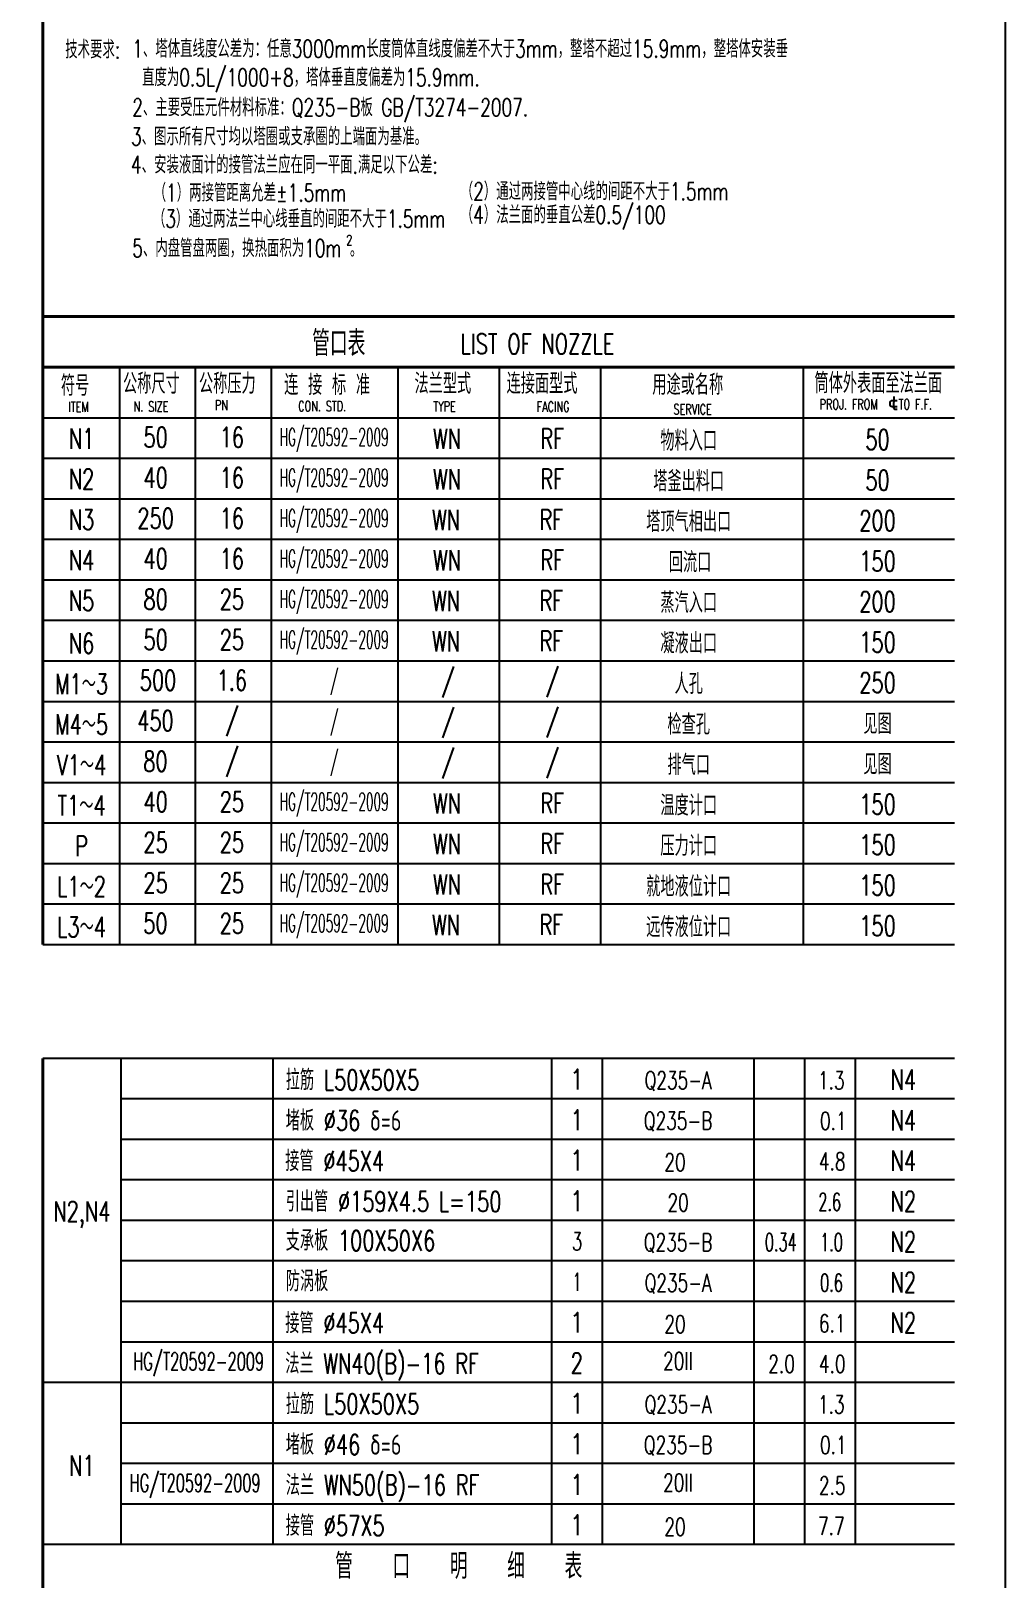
# Model space of a CAD drawing. Header units: millimetres. Extents: x -62352 to -47502, y -30131 to -9106.
# Drawn here: x -52311 to -47502, y -22526 to -14884 of the extents above; entities that cross this region are included whole.
import ezdxf
from ezdxf.enums import TextEntityAlignment as Align

# ---------------------------------------------------------------- set-up
doc = ezdxf.new("R2010")
doc.units = ezdxf.units.MM
doc.layers.add('实线', color=7, linetype='Continuous', lineweight=40)
doc.layers.add('尺寸线', color=4, linetype='Continuous')
doc.layers.add('文字层', color=3, linetype='Continuous')
doc.styles.add('工程', font='romans.shx', dxfattribs={"width": 0.7, "bigfont": 'hztxt.shx'})

msp = doc.modelspace()

# ---------------------------------------------------------------- linework, layer by layer
at = {"layer": '实线'}
for p, q in [((-52252.369, -19393.19), (-52252.369, -9355.75)), ((-52252.369, -16293.19), (-47752.369, -16293.19)), ((-52252.369, -16543.19), (-47752.369, -16543.19)), ((-52252.171, -19955.772), (-52252.171, -28580.75))]:
    msp.add_line(p, q, dxfattribs=at)
at = {"layer": '尺寸线'}
msp.add_lwpolyline([(-62352.171, -9105.75), (-47502.171, -9105.75), (-47502.171, -30130.75), (-62352.171, -30130.75)], close=True, dxfattribs=at)
at = {"layer": '文字层'}
for p, q in [((-51872.806, -16543.19), (-51872.806, -19393.19)), ((-51497.806, -19393.19), (-51497.806, -16543.19)), ((-51122.806, -18193.19), (-51122.806, -16543.19)), ((-50497.806, -18193.19), (-50497.806, -16543.19)), ((-49997.806, -18193.19), (-49997.806, -16543.19)), ((-49497.806, -19393.19), (-49497.806, -16543.19)), ((-48497.806, -19393.19), (-48497.806, -16543.19)), ((-48071.405, -16722.015), (-48071.405, -16725.089)), ((-48035.49, -16709.515), (-48058.905, -16709.515)), ((-48050.699, -16745.231), (-48049.012, -16688.911)), ((-52252.369, -16793.19), (-47752.369, -16793.19)), ((-48058.905, -16737.589), (-48034.778, -16737.589)), ((-48045.699, -16750.231), (-48034.457, -16750.231)), ((-52252.369, -16993.19), (-47752.369, -16993.19)), ((-52252.369, -17193.19), (-47752.369, -17193.19)), ((-52252.369, -17193.19), (-47752.369, -17193.19)), ((-52252.369, -17393.19), (-47752.369, -17393.19)), ((-52252.369, -17393.19), (-47752.369, -17393.19)), ((-52252.369, -17593.19), (-47752.369, -17593.19)), ((-52252.369, -17593.19), (-47752.369, -17593.19)), ((-52252.369, -17793.19), (-47752.369, -17793.19)), ((-52252.369, -17793.19), (-47752.369, -17793.19)), ((-52252.369, -17993.19), (-47752.369, -17993.19)), ((-52252.369, -18193.19), (-47752.369, -18193.19)), ((-52252.369, -18193.19), (-47752.369, -18193.19)), ((-51122.806, -19393.19), (-51122.806, -18193.19)), ((-50497.806, -19393.19), (-50497.806, -18193.19)), ((-49997.806, -19393.19), (-49997.806, -18193.19)), ((-52252.369, -18393.19), (-47752.369, -18393.19)), ((-52252.369, -18393.19), (-47752.369, -18393.19)), ((-52252.369, -18593.19), (-47752.369, -18593.19)), ((-52252.369, -18793.19), (-47752.369, -18793.19)), ((-52252.369, -18793.19), (-47752.369, -18793.19)), ((-52252.369, -18993.19), (-47752.369, -18993.19)), ((-52252.369, -18993.19), (-47752.369, -18993.19)), ((-52252.369, -19193.19), (-47752.369, -19193.19)), ((-52252.369, -19193.19), (-47752.369, -19193.19)), ((-52252.369, -19393.19), (-47752.369, -19393.19))]:
    msp.add_line(p, q, dxfattribs=at)
at = {"layer": '文字层', "linetype": 'ByBlock'}
for p, q in [((-47752.171, -19955.772), (-52252.171, -19955.772)), ((-51866.327, -19955.772), (-51866.327, -22355.772)), ((-51116.357, -19955.772), (-51116.357, -22355.772)), ((-49741.412, -19955.772), (-49741.412, -22355.772)), ((-49491.422, -19955.772), (-49491.422, -22355.772)), ((-48741.452, -19955.772), (-48741.452, -22355.772)), ((-48491.462, -19955.772), (-48491.462, -22355.772)), ((-48241.472, -19955.772), (-48241.472, -22355.772)), ((-47752.171, -20155.772), (-51866.327, -20155.772)), ((-47752.171, -20355.772), (-51866.327, -20355.772)), ((-47752.171, -20555.772), (-51866.327, -20555.772)), ((-47752.171, -20755.772), (-51866.327, -20755.772)), ((-47752.171, -20955.772), (-51866.327, -20955.772)), ((-47752.171, -21155.772), (-51866.327, -21155.772)), ((-47752.171, -21355.772), (-51866.327, -21355.772)), ((-47752.171, -21555.772), (-52252.171, -21555.772)), ((-47752.171, -21755.772), (-51866.327, -21755.772)), ((-47752.171, -21955.772), (-51866.327, -21955.772)), ((-47752.171, -22155.772), (-51866.327, -22155.772)), ((-47752.171, -22355.772), (-52252.171, -22355.772))]:
    msp.add_line(p, q, dxfattribs=at)
at = {"layer": '文字层'}
for centre, radius, start, end in [((-48058.905, -16722.015), 12.5, 90, 180), ((-48058.905, -16725.089), 12.5, 180, 270), ((-48045.699, -16745.231), 5, 180, 270)]:
    msp.add_arc(centre, radius, start, end, dxfattribs=at)

# ---------------------------------------------------------------- texts
at = {"layer": '文字层', "style": '工程', "width": 0.7}
for s, height, p in [('技术要求:', 87.5, (-52141.46, -15019.133)), ('1、塔体直线度公差为：任意3000mm长度筒体直线度偏差不大于3mm，整塔不超过15.9mm，整塔体安装垂', 87.5, (-51810.502, -15015.356)), ('  直度为0.5L/1000+8，塔体垂直度偏差为15.9mm.', 87.5, (-51846.021, -15156.749)), ('2、主要受压元件材料标准：Q235-B板 GB/T3274-2007.', 87.5, (-51810.502, -15304.887)), ('3、图示所有尺寸均以塔圈或支承圈的上端面为基准。', 87.5, (-51816.683, -15448.814)), ('4、安装液面计的接管法兰应在同一平面.满足以下公差:', 87.5, (-51816.683, -15587.534)), ('（1）两接管距离允差%%P1.5mm', 87.5, (-51704.693, -15726.119)), ('（2）通过两接管中心线的间距不大于1.5mm', 87.5, (-50188.726, -15719.679)), ('（4）法兰面的垂直公差0.5/100', 87.5, (-50188.905, -15835.22)), ('（3）通过两法兰中心线垂直的间距不大于1.5mm', 87.5, (-51708.707, -15854.808)), ('5、内盘管盘两圈，换热面积为10m 。', 87.5, (-51810.502, -15999.795)), ('管口表', 125, (-50922.511, -16488.428)), ('LIST OF NOZZLE', 100, (-50190.23, -16478.548)), ('符号', 100, (-52162.881, -16684.849)), ('公称尺寸', 100, (-51856.223, -16674.696)), ('公称压力', 100, (-51481.223, -16674.696)), ('连 接 标 准', 100, (-51060.617, -16680.708)), ('法兰型式', 100, (-50417.388, -16674.713)), ('连接面型式', 100, (-49962.808, -16674.469)), ('用途或名称', 100, (-49243.339, -16680.17)), ('筒体外表面至法兰面', 100, (-48442.761, -16672.204)), ('ITEM', 50, (-52126.013, -16764.754)), ('N. SIZE', 50, (-51803.991, -16762.953)), ('PN', 50, (-51402.854, -16756.384)), (' CON. STD.', 50, (-51015.691, -16761.152)), ('TYPE', 50, (-50324.444, -16762.324)), ('FACING', 50, (-49814.041, -16763.656)), ('SERVICE', 50, (-49138.955, -16776.74)), ('PROJ. FROM   TO F.F.', 50, (-48417.208, -16751.762)), ('管   口   明   细   表', 125, (-50809.121, -22524.677))]:
    msp.add_text(s, height=height, dxfattribs=at).set_placement(p)
at = {"layer": '文字层', "style": '工程'}
for s, height, width, p in [('2', 50, 0.7, (-50739.251, -15916.162)), ('N1', 100, 0.7, (-52060.967, -16896.174)), ('50', 100, 0.7, (-51695.102, -16889.143)), ('16', 100, 0.7, (-51318.921, -16889.143)), ('HG/T20592-2009', 87.5, 0.5, (-50813.818, -16894.881)), ('WN', 100, 0.7, (-50257.034, -16897.436)), ('RF', 100, 0.7, (-49737.403, -16895.911)), ('物料入口', 100, 0.7, (-49063.705, -16901.391)), ('50', 100, 0.7, (-48131.518, -16901.391)), ('40', 100, 0.7, (-51695.102, -17089.143)), ('16', 100, 0.7, (-51318.921, -17089.143)), ('HG/T20592-2009', 87.5, 0.5, (-50813.818, -17094.881)), ('N2', 100, 0.7, (-52060.967, -17096.174)), ('WN', 100, 0.7, (-50257.034, -17097.436)), ('RF', 100, 0.7, (-49737.403, -17095.911)), ('塔釜出料口', 100, 0.7, (-49063.705, -17101.391)), ('50', 100, 0.7, (-48131.518, -17101.391)), ('N3', 100, 0.7, (-52060.967, -17296.174)), ('250', 100, 0.7, (-51695.102, -17289.143)), ('16', 100, 0.7, (-51318.921, -17289.143)), ('HG/T20592-2009', 87.5, 0.5, (-50813.818, -17294.881)), ('WN', 100, 0.7, (-50261.597, -17297.436)), ('RF', 100, 0.7, (-49741.966, -17295.911)), ('塔顶气相出口', 100, 0.7, (-49063.705, -17301.391)), ('200', 100, 0.7, (-48131.518, -17301.391)), ('N4', 100, 0.7, (-52060.967, -17496.174)), ('40', 100, 0.7, (-51695.102, -17489.143)), ('16', 100, 0.7, (-51318.921, -17489.143)), ('HG/T20592-2009', 87.5, 0.5, (-50813.818, -17494.881)), ('WN', 100, 0.7, (-50257.034, -17497.436)), ('RF', 100, 0.7, (-49737.403, -17495.911)), ('回流口', 100, 0.7, (-49056.793, -17501.391)), ('150', 100, 0.7, (-48131.518, -17501.391)), ('N5', 100, 0.7, (-52060.967, -17696.174)), ('80', 100, 0.7, (-51695.102, -17689.143)), ('25', 100, 0.7, (-51318.921, -17689.143)), ('HG/T20592-2009', 87.5, 0.5, (-50813.818, -17694.881)), ('WN', 100, 0.7, (-50261.597, -17697.436)), ('RF', 100, 0.7, (-49741.966, -17695.911)), ('蒸汽入口', 100, 0.7, (-49063.705, -17701.391)), ('200', 100, 0.7, (-48131.518, -17701.391)), ('N6', 100, 0.7, (-52060.967, -17907.255)), ('50', 100, 0.7, (-51695.102, -17889.143)), ('25', 100, 0.7, (-51318.921, -17889.143)), ('HG/T20592-2009', 87.5, 0.5, (-50813.818, -17894.881)), ('WN', 100, 0.7, (-50261.597, -17897.436)), ('RF', 100, 0.7, (-49741.966, -17895.911)), ('凝液出口', 100, 0.7, (-49063.705, -17901.391)), ('150', 100, 0.7, (-48131.518, -17901.391)), ('/', 87.5, 0.5, (-50813.818, -18094.881)), ('/', 100, 0.7, (-50252.471, -18097.436)), ('/', 100, 0.7, (-49737.403, -18095.911)), ('M1～3', 100, 0.7, (-52060.967, -18107.255)), ('500', 100, 0.7, (-51683.471, -18089.143)), ('1.6', 100, 0.7, (-51318.921, -18089.143)), ('人孔', 100, 0.7, (-49063.705, -18101.391)), ('250', 100, 0.7, (-48131.518, -18101.391)), ('M4～5', 100, 0.7, (-52060.967, -18307.255)), ('450', 100, 0.7, (-51696.18, -18289.143)), ('/', 100, 0.7, (-51318.921, -18289.143)), ('/', 87.5, 0.5, (-50813.818, -18294.881)), ('/', 100, 0.7, (-50252.471, -18297.436)), ('/', 100, 0.7, (-49737.403, -18295.911)), ('检查孔', 100, 0.7, (-49063.705, -18301.391)), ('见图', 100, 0.7, (-48131.518, -18301.391)), ('/', 100, 0.7, (-51318.921, -18489.143)), ('V1～4', 100, 0.7, (-52060.967, -18507.255)), ('80', 100, 0.7, (-51696.18, -18489.143)), ('/', 87.5, 0.5, (-50813.818, -18494.881)), ('/', 100, 0.7, (-50252.471, -18497.436)), ('/', 100, 0.7, (-49737.403, -18495.911)), ('排气口', 100, 0.7, (-49063.705, -18501.391)), ('见图', 100, 0.7, (-48131.518, -18501.391)), ('40', 100, 0.7, (-51695.102, -18689.143)), ('25', 100, 0.7, (-51318.921, -18689.143)), ('HG/T20592-2009', 87.5, 0.5, (-50813.818, -18694.881)), ('RF', 100, 0.7, (-49737.403, -18695.911)), ('温度计口', 100, 0.7, (-49063.705, -18701.391)), ('T1～4', 100, 0.7, (-52060.967, -18707.255)), ('WN', 100, 0.7, (-50257.034, -18697.436)), ('150', 100, 0.7, (-48131.518, -18701.391)), ('P', 100, 0.7, (-52060.967, -18907.255)), ('25', 100, 0.7, (-51695.102, -18889.143)), ('25', 100, 0.7, (-51318.921, -18889.143)), ('HG/T20592-2009', 87.5, 0.5, (-50813.818, -18894.881)), ('WN', 100, 0.7, (-50257.034, -18897.436)), ('RF', 100, 0.7, (-49737.403, -18895.911)), ('压力计口', 100, 0.7, (-49063.705, -18901.391)), ('150', 100, 0.7, (-48131.518, -18901.391)), ('HG/T20592-2009', 87.5, 0.5, (-50813.818, -19094.881)), ('L1～2', 100, 0.7, (-52060.967, -19107.255)), ('25', 100, 0.7, (-51695.102, -19089.143)), ('25', 100, 0.7, (-51318.921, -19089.143)), ('WN', 100, 0.7, (-50257.034, -19097.436)), ('RF', 100, 0.7, (-49737.403, -19095.911)), ('就地液位计口', 100, 0.7, (-49063.705, -19101.391)), ('150', 100, 0.7, (-48131.518, -19101.391)), ('L3～4', 100, 0.7, (-52060.967, -19307.255)), ('50', 100, 0.7, (-51696.18, -19289.143)), ('25', 100, 0.7, (-51318.921, -19289.143)), ('HG/T20592-2009', 87.5, 0.5, (-50813.818, -19294.881)), ('WN', 100, 0.7, (-50261.597, -19297.436)), ('RF', 100, 0.7, (-49741.966, -19295.911)), ('远传液位计口', 100, 0.7, (-49063.705, -19301.391)), ('150', 100, 0.7, (-48131.518, -19301.391)), ('Q235-A', 87.5, 0.7, (-49115.827, -20067.769)), ('Q235-B', 87.5, 0.7, (-49115.827, -20267.769)), ('20', 87.5, 0.7, (-49115.827, -20667.809)), ('3', 87.5, 0.7, (-49614.524, -20859.232)), ('Q235-B', 87.5, 0.7, (-49115.827, -20867.801)), ('0.34', 87.5, 0.6, (-48608.921, -20863.019)), ('1.0', 87.5, 0.6, (-48358.931, -20863.019)), ('1', 87.5, 0.7, (-49614.524, -21059.224)), ('Q235-A', 87.5, 0.7, (-49115.827, -21067.793)), ('0.6', 87.5, 0.6, (-48358.931, -21063.011)), ('Q235-A', 87.5, 0.7, (-49115.827, -21667.769)), ('Q235-B', 87.5, 0.7, (-49115.827, -21867.777))]:
    msp.add_text(s, height=height, dxfattribs=dict(at, width=width)).set_placement(p, align=Align.MIDDLE)
at = {"layer": '文字层', "linetype": 'ByBlock', "style": '工程', "width": 0.7}
for s, p in [('拉筋 L50X50X5', (-51052.998, -20112.137)), ('堵板 %%C36 δ=6', (-51052.998, -20312.145)), ('接管 %%C45X4', (-51055.421, -20512.169)), ('引出管 %%C159X4.5 L=150', (-51052.998, -20712.193)), ('支承板 100X50X6', (-51052.998, -20905.281)), ('防涡板', (-51052.998, -21105.273)), ('接管 %%C45X4', (-51055.421, -21312.169)), ('法兰 WN40(B)-16 RF', (-51055.421, -21512.169)), ('拉筋 L50X50X5', (-51052.998, -21712.137)), ('堵板 %%C46 δ=6', (-51052.998, -21912.153)), ('法兰 WN50(B)-16 RF', (-51052.998, -22112.185)), ('接管 %%C57X5', (-51052.998, -22312.185))]:
    msp.add_text(s, height=100, dxfattribs=at).set_placement(p)
at = {"layer": '文字层', "linetype": 'ByBlock', "style": '工程'}
for s, height, width, p in [('1', 100, 0.7, (-49616.36, -20059.478)), ('1.3', 87.5, 0.7, (-48359.727, -20064.223)), ('N4', 100, 0.7, (-48004.308, -20060.918)), ('1', 100, 0.7, (-49616.36, -20259.486)), ('0.1', 87.5, 0.7, (-48350.098, -20264.191)), ('N4', 100, 0.7, (-48004.308, -20260.918)), ('1', 100, 0.7, (-49616.36, -20459.526)), ('20', 87.5, 0.7, (-49131.419, -20468.256)), ('4.8', 87.5, 0.7, (-48355.296, -20464.215)), ('N4', 100, 0.7, (-48004.308, -20460.918)), ('1', 100, 0.7, (-49616.36, -20659.526)), ('2.6', 87.5, 0.6, (-48367.595, -20664.239)), ('N2', 100, 0.7, (-48004.308, -20660.918)), ('N2,N4', 100, 0.7, (-52059.667, -20726.73)), ('N2', 100, 0.7, (-48004.308, -20860.918)), ('N2', 100, 0.7, (-48004.308, -21060.918)), ('1', 100, 0.7, (-49616.36, -21259.526)), ('20', 87.5, 0.7, (-49131.419, -21268.256)), ('6.1', 87.5, 0.7, (-48355.296, -21264.215)), ('N2', 100, 0.7, (-48004.308, -21260.918)), ('HG/T20592-2009', 87.5, 0.6, (-51482.855, -21457.908)), ('2', 100, 0.7, (-49616.36, -21459.51)), ('20II', 87.5, 0.7, (-49116.425, -21450.13)), ('2.0', 87.5, 0.7, (-48605.286, -21464.215)), ('4.0', 87.5, 0.7, (-48355.296, -21464.215)), ('1', 100, 0.7, (-49616.36, -21659.478)), ('1.3', 87.5, 0.7, (-48359.727, -21664.223)), ('1', 100, 0.7, (-49616.36, -21859.494)), ('0.1', 87.5, 0.7, (-48350.098, -21864.199)), ('N1', 100, 0.7, (-52059.667, -21965.753)), ('HG/T20592-2009', 87.5, 0.6, (-51500.078, -22057.924)), ('20II', 87.5, 0.7, (-49116.425, -22050.114)), ('1', 100, 0.7, (-49616.363, -22059.526)), ('2.5', 87.5, 0.7, (-48355.293, -22064.223)), ('1', 100, 0.7, (-49616.363, -22259.526)), ('20', 87.5, 0.7, (-49131.419, -22268.24)), ('7.7', 87.5, 0.7, (-48359.724, -22264.223))]:
    msp.add_text(s, height=height, dxfattribs=dict(at, width=width)).set_placement(p, align=Align.MIDDLE)

doc.saveas('drawing.dxf')
